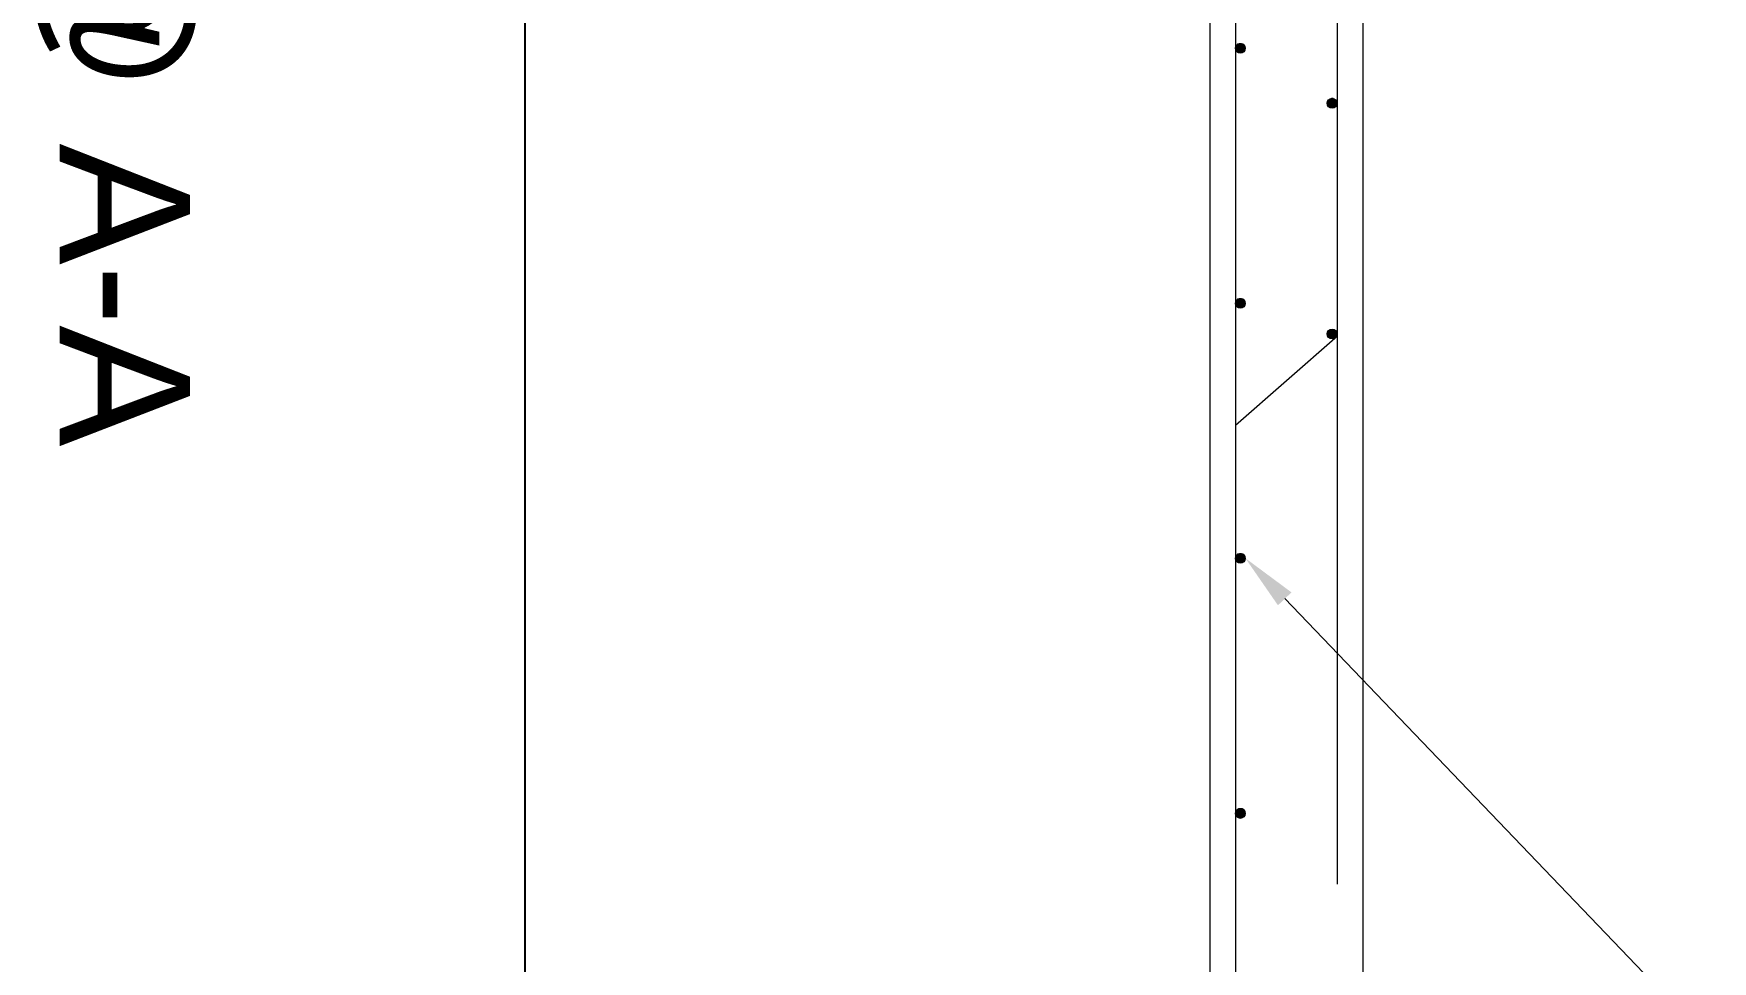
# Model space of a CAD drawing. Header units: inches. Extents: x 2473 to 12313, y 22527 to 36505.
# Drawn here: x 10550 to 12196, y 28360 to 29270 of the extents above; entities that cross this region are included whole.
import ezdxf

# ---------------------------------------------------------------- set-up
doc = ezdxf.new("R2010")
doc.units = ezdxf.units.IN
doc.header["$MEASUREMENT"] = 0
doc.layers.add('PDF_0', color=7, linetype='Continuous')
doc.layers.add('PDF_Text', color=7, linetype='Continuous')
doc.styles.add('PDF TimesNewRomanPSMT', font='arial.ttf')
doc.styles.get("Standard").update_dxf_attribs({"font": 'arial.ttf'})
doc.dimstyles.get("Standard").update_dxf_attribs({"dimtxt": 100, "dimasz": 80, "dimexe": 0.18, "dimexo": 0.0625, "dimgap": 0.09, "dimtad": 0, "dimtih": 1, "dimtoh": 1, "dimdec": 4, "dimzin": 0, "dimdsep": 46, "dimtxsty": 'Standard', "dimcen": 0.09, "dimadec": 0, "dimazin": 0, "dimtfac": 1, "dimtdec": 4, "dimtofl": 0, "dimtmove": 0, "dimatfit": 3, "dimfxl": 1, "dimtolj": 1, "dimtzin": 0, "dimarcsym": 0})

# ---------------------------------------------------------------- blocks, each defined once
blk = doc.blocks.new('*D7')
at = {"color": 0, "lineweight": -2, "transparency": 16777216}
for p, q in [((11211.5, 29635.6), (11031.6, 29635.6)), ((11031.8, 29555.6), (11031.8, 28186.7)), ((11031.8, 26715.5), (11031.8, 28084.4)), ((11211.5, 26635.5), (11031.6, 26635.5))]:
    blk.add_line(p, q, dxfattribs=at)
at = {"color": 0, "transparency": 16777216}
for points in [[(11018.4, 29555.6), (11045.1, 29555.6), (11031.8, 29635.6)], [(11018.4, 26715.5), (11045.1, 26715.5), (11031.8, 26635.5)]]:
    blk.add_solid(points, dxfattribs=at)
at = {"layer": 'Defpoints', "color": 0, "transparency": 16777216}
for p in [(11211.5, 29635.6), (11031.8, 26635.5), (11211.5, 26635.5)]:
    blk.add_point(p, dxfattribs=at)
at = {"color": 0, "transparency": 16777216, "insert": (11031.8, 28135.6), "char_height": 100, "attachment_point": 5}
blk.add_mtext('\\A1;3000', dxfattribs=at)

msp = doc.modelspace()

# ---------------------------------------------------------------- linework, layer by layer
at = {"layer": 'PDF_0', "lineweight": 9}
msp.add_lwpolyline([(11228.29525, 26485.60842), (11228.29525, 26785.92343), (11703.4129, 26785.92343), (11703.4129, 29485.70962), (11228.29525, 29485.70962), (11228.29525, 29785.51648), (11703.4129, 29785.51648), (11703.4129, 32485.30268), (11228.29525, 32485.30268), (11228.29525, 32785.61769), (11703.4129, 32785.61769), (11703.4129, 35485.40388), (11228.29525, 35485.40388), (11228.29525, 35785.21074), (11853.31633, 35785.21074), (11853.31633, 23486.01537), (11228.29525, 23486.01537), (11228.29525, 23785.82223), (11703.4129, 23785.82223), (11703.4129, 26485.60842)], close=True, dxfattribs=at)
for points in [[(11728.31211, 35760.31153), (11728.31211, 23510.91458)], [(11828.41712, 28435.87746), (11828.41712, 29635.61305), (11828.41712, 30835.34865)], [(11828.41712, 28956.22022), (11828.41712, 29635.61305), (11828.41712, 30315.00589)], [(11828.41712, 28972.98908), (11728.31211, 28885.58775)], [(11728.31211, 28856.62336), (11728.31211, 27415.00969)], [(11776.5861, 28715.86658), (12195.80756, 28278.35182)]]:
    msp.add_lwpolyline(points, dxfattribs=at)
for centre, radius in [((11733.13943, 29255.26478), 4.82732), ((11823.08149, 29201.40117), 4.82732), ((11733.13943, 29005.25635), 4.82732), ((11823.08149, 28975.27566), 4.82732), ((11733.13943, 28755.24791), 4.82732), ((11733.13975, 28505.2398), 4.82764)]:
    msp.add_circle(centre, radius, dxfattribs=at)
at = {"layer": 'PDF_0', "transparency": 33554559}
for points in [[(11728.31211, 29257.04337), (11737.96691, 29257.04337), (11728.82026, 29258.05967)], [(11728.82026, 29258.05967), (11737.45876, 29258.05967), (11729.32841, 29258.56782)], [(11737.96691, 29257.04337), (11728.82026, 29258.05967), (11737.45876, 29258.05967)], [(11729.32841, 29258.56782), (11737.45876, 29258.56782), (11729.83655, 29259.58411)], [(11737.45876, 29258.05967), (11729.32841, 29258.56782), (11737.45876, 29258.56782)], [(11729.83655, 29259.58411), (11736.44247, 29259.58411), (11730.3447, 29260.09226)], [(11737.45876, 29258.56782), (11729.83655, 29259.58411), (11736.44247, 29259.58411)], [(11736.44247, 29259.58411), (11730.3447, 29260.09226), (11735.93432, 29260.09226)], [(11730.3447, 29260.09226), (11735.93432, 29260.09226), (11731.361, 29260.09226)], [(11734.91803, 29260.09226), (11731.361, 29260.09226), (11732.37729, 29260.6004)], [(11735.93432, 29260.09226), (11731.361, 29260.09226), (11734.91803, 29260.09226)], [(11734.91803, 29260.09226), (11733.90173, 29260.6004), (11732.37729, 29260.6004)], [(11733.90173, 29260.6004), (11732.37729, 29260.6004), (11733.39359, 29260.6004)], [(11728.31211, 29256.02708), (11737.96691, 29256.02708), (11728.31211, 29257.04337)], [(11737.96691, 29256.02708), (11728.31211, 29257.04337), (11737.96691, 29257.04337)], [(11728.31211, 29255.01078), (11737.96691, 29255.01078), (11728.31211, 29256.02708)], [(11737.96691, 29255.01078), (11728.31211, 29256.02708), (11737.96691, 29256.02708)], [(11728.31211, 29254.50264), (11737.96691, 29254.50264), (11728.31211, 29255.01078)], [(11737.96691, 29254.50264), (11728.31211, 29255.01078), (11737.96691, 29255.01078)], [(11728.82026, 29253.48634), (11737.45876, 29253.48634), (11728.31211, 29254.50264)], [(11737.45876, 29253.48634), (11728.31211, 29254.50264), (11737.96691, 29254.50264)], [(11729.32841, 29252.47005), (11737.45876, 29252.47005), (11728.82026, 29253.48634)], [(11737.45876, 29252.47005), (11728.82026, 29253.48634), (11737.45876, 29253.48634)], [(11729.83655, 29251.9619), (11736.44247, 29251.9619), (11729.32841, 29252.47005)], [(11736.44247, 29251.9619), (11729.32841, 29252.47005), (11737.45876, 29252.47005)], [(11730.3447, 29251.45375), (11735.93432, 29251.45375), (11729.83655, 29251.9619)], [(11735.93432, 29251.45375), (11729.83655, 29251.9619), (11736.44247, 29251.9619)], [(11731.361, 29250.94561), (11734.91803, 29250.94561), (11730.3447, 29251.45375)], [(11734.91803, 29250.94561), (11730.3447, 29251.45375), (11735.93432, 29251.45375)], [(11732.37729, 29250.94561), (11733.90173, 29250.94561), (11731.361, 29250.94561)], [(11733.90173, 29250.94561), (11731.361, 29250.94561), (11734.91803, 29250.94561)], [(11733.39359, 29250.43746), (11732.37729, 29250.94561), (11733.90173, 29250.94561)], [(11818.25417, 29203.17977), (11827.90897, 29203.17977), (11818.76232, 29203.68792)], [(11818.25417, 29202.16347), (11828.41712, 29202.16347), (11818.25417, 29203.17977)], [(11828.41712, 29202.16347), (11818.25417, 29203.17977), (11827.90897, 29203.17977)], [(11818.25417, 29201.14718), (11828.41712, 29201.14718), (11818.25417, 29202.16347)], [(11828.41712, 29201.14718), (11818.25417, 29202.16347), (11828.41712, 29202.16347)], [(11818.25417, 29200.13088), (11827.90897, 29200.13088), (11818.25417, 29201.14718)], [(11827.90897, 29200.13088), (11818.25417, 29201.14718), (11828.41712, 29201.14718)], [(11818.76232, 29199.62274), (11827.90897, 29199.62274), (11818.25417, 29200.13088)], [(11827.90897, 29199.62274), (11818.25417, 29200.13088), (11827.90897, 29200.13088)], [(11818.76232, 29203.68792), (11827.90897, 29203.68792), (11819.27047, 29204.70421)], [(11827.90897, 29203.17977), (11818.76232, 29203.68792), (11827.90897, 29203.68792)], [(11819.27047, 29198.60644), (11827.40082, 29198.60644), (11818.76232, 29199.62274)], [(11827.40082, 29198.60644), (11818.76232, 29199.62274), (11827.90897, 29199.62274)], [(11819.27047, 29204.70421), (11827.40082, 29204.70421), (11819.77861, 29205.21236)], [(11827.90897, 29203.68792), (11819.27047, 29204.70421), (11827.40082, 29204.70421)], [(11819.77861, 29198.0983), (11826.38453, 29198.0983), (11819.27047, 29198.60644)], [(11826.38453, 29198.0983), (11819.27047, 29198.60644), (11827.40082, 29198.60644)], [(11819.77861, 29205.21236), (11826.38453, 29205.21236), (11820.79491, 29205.7205)], [(11827.40082, 29204.70421), (11819.77861, 29205.21236), (11826.38453, 29205.21236)], [(11820.79491, 29197.59015), (11825.87638, 29197.59015), (11819.77861, 29198.0983)], [(11825.87638, 29197.59015), (11819.77861, 29198.0983), (11826.38453, 29198.0983)], [(11820.79491, 29205.7205), (11825.87638, 29205.7205), (11821.30305, 29206.22865)], [(11826.38453, 29205.21236), (11820.79491, 29205.7205), (11825.87638, 29205.7205)], [(11821.30305, 29197.082), (11824.86009, 29197.082), (11820.79491, 29197.59015)], [(11824.86009, 29197.082), (11820.79491, 29197.59015), (11825.87638, 29197.59015)], [(11824.86009, 29206.22865), (11821.30305, 29206.22865), (11822.31935, 29206.7368)], [(11825.87638, 29205.7205), (11821.30305, 29206.22865), (11824.86009, 29206.22865)], [(11822.31935, 29196.57385), (11824.35194, 29196.57385), (11821.30305, 29197.082)], [(11824.35194, 29196.57385), (11821.30305, 29197.082), (11824.86009, 29197.082)], [(11824.86009, 29206.22865), (11824.35194, 29206.7368), (11822.31935, 29206.7368)], [(11824.35194, 29206.7368), (11822.31935, 29206.7368), (11823.33564, 29206.7368)], [(11823.33564, 29196.57385), (11822.31935, 29196.57385), (11824.35194, 29196.57385)], [(11734.91803, 29010.08382), (11731.361, 29010.08382), (11732.37729, 29010.59197)], [(11734.91803, 29010.08382), (11733.90173, 29010.59197), (11732.37729, 29010.59197)], [(11733.90173, 29010.59197), (11732.37729, 29010.59197), (11733.39359, 29010.59197)], [(11728.31211, 29007.03494), (11737.96691, 29007.03494), (11728.82026, 29008.05123)], [(11728.31211, 29006.01865), (11737.96691, 29006.01865), (11728.31211, 29007.03494)], [(11737.96691, 29006.01865), (11728.31211, 29007.03494), (11737.96691, 29007.03494)], [(11728.31211, 29005.00235), (11737.96691, 29005.00235), (11728.31211, 29006.01865)], [(11737.96691, 29005.00235), (11728.31211, 29006.01865), (11737.96691, 29006.01865)], [(11728.31211, 29004.4942), (11737.96691, 29004.4942), (11728.31211, 29005.00235)], [(11737.96691, 29004.4942), (11728.31211, 29005.00235), (11737.96691, 29005.00235)], [(11728.82026, 29003.47791), (11737.45876, 29003.47791), (11728.31211, 29004.4942)], [(11737.45876, 29003.47791), (11728.31211, 29004.4942), (11737.96691, 29004.4942)], [(11728.82026, 29008.05123), (11737.45876, 29008.05123), (11729.32841, 29008.55938)], [(11737.96691, 29007.03494), (11728.82026, 29008.05123), (11737.45876, 29008.05123)], [(11729.32841, 29002.46161), (11737.45876, 29002.46161), (11728.82026, 29003.47791)], [(11737.45876, 29002.46161), (11728.82026, 29003.47791), (11737.45876, 29003.47791)], [(11729.32841, 29008.55938), (11737.45876, 29008.55938), (11729.83655, 29009.57568)], [(11737.45876, 29008.05123), (11729.32841, 29008.55938), (11737.45876, 29008.55938)], [(11729.83655, 29001.95347), (11736.44247, 29001.95347), (11729.32841, 29002.46161)], [(11736.44247, 29001.95347), (11729.32841, 29002.46161), (11737.45876, 29002.46161)], [(11729.83655, 29009.57568), (11736.44247, 29009.57568), (11730.3447, 29010.08382)], [(11737.45876, 29008.55938), (11729.83655, 29009.57568), (11736.44247, 29009.57568)], [(11730.3447, 29001.44532), (11735.93432, 29001.44532), (11729.83655, 29001.95347)], [(11735.93432, 29001.44532), (11729.83655, 29001.95347), (11736.44247, 29001.95347)], [(11736.44247, 29009.57568), (11730.3447, 29010.08382), (11735.93432, 29010.08382)], [(11730.3447, 29010.08382), (11735.93432, 29010.08382), (11731.361, 29010.08382)], [(11731.361, 29000.93717), (11734.91803, 29000.93717), (11730.3447, 29001.44532)], [(11734.91803, 29000.93717), (11730.3447, 29001.44532), (11735.93432, 29001.44532)], [(11735.93432, 29010.08382), (11731.361, 29010.08382), (11734.91803, 29010.08382)], [(11732.37729, 29000.93717), (11733.90173, 29000.93717), (11731.361, 29000.93717)], [(11733.90173, 29000.93717), (11731.361, 29000.93717), (11734.91803, 29000.93717)], [(11733.39359, 29000.42903), (11732.37729, 29000.93717), (11733.90173, 29000.93717)], [(11818.25417, 28976.54611), (11827.90897, 28976.54611), (11818.76232, 28977.5624)], [(11818.76232, 28977.5624), (11827.90897, 28977.5624), (11819.27047, 28978.5787)], [(11827.90897, 28976.54611), (11818.76232, 28977.5624), (11827.90897, 28977.5624)], [(11819.27047, 28978.5787), (11827.40082, 28978.5787), (11819.77861, 28979.08684)], [(11827.90897, 28977.5624), (11819.27047, 28978.5787), (11827.40082, 28978.5787)], [(11819.77861, 28979.08684), (11826.38453, 28979.08684), (11820.79491, 28979.59499)], [(11827.40082, 28978.5787), (11819.77861, 28979.08684), (11826.38453, 28979.08684)], [(11820.79491, 28979.59499), (11825.87638, 28979.59499), (11821.30305, 28980.10314)], [(11826.38453, 28979.08684), (11820.79491, 28979.59499), (11825.87638, 28979.59499)], [(11825.87638, 28979.59499), (11821.30305, 28980.10314), (11824.86009, 28980.10314)], [(11824.86009, 28980.10314), (11821.30305, 28980.10314), (11822.31935, 28980.10314)], [(11824.86009, 28980.10314), (11824.35194, 28980.10314), (11822.31935, 28980.10314)], [(11824.35194, 28980.10314), (11822.31935, 28980.10314), (11823.33564, 28980.10314)], [(11818.25417, 28976.03796), (11828.41712, 28976.03796), (11818.25417, 28976.54611)], [(11828.41712, 28976.03796), (11818.25417, 28976.54611), (11827.90897, 28976.54611)], [(11818.25417, 28975.02166), (11828.41712, 28975.02166), (11818.25417, 28976.03796)], [(11828.41712, 28975.02166), (11818.25417, 28976.03796), (11828.41712, 28976.03796)], [(11818.25417, 28974.00537), (11827.90897, 28974.00537), (11818.25417, 28975.02166)], [(11827.90897, 28974.00537), (11818.25417, 28975.02166), (11828.41712, 28975.02166)], [(11818.76232, 28972.98908), (11827.90897, 28972.98908), (11818.25417, 28974.00537)], [(11827.90897, 28972.98908), (11818.25417, 28974.00537), (11827.90897, 28974.00537)], [(11819.27047, 28972.48093), (11827.40082, 28972.48093), (11818.76232, 28972.98908)], [(11827.40082, 28972.48093), (11818.76232, 28972.98908), (11827.90897, 28972.98908)], [(11819.77861, 28971.46463), (11826.38453, 28971.46463), (11819.27047, 28972.48093)], [(11826.38453, 28971.46463), (11819.27047, 28972.48093), (11827.40082, 28972.48093)], [(11820.79491, 28970.95649), (11825.87638, 28970.95649), (11819.77861, 28971.46463)], [(11825.87638, 28970.95649), (11819.77861, 28971.46463), (11826.38453, 28971.46463)], [(11821.30305, 28970.44834), (11824.86009, 28970.44834), (11820.79491, 28970.95649)], [(11824.86009, 28970.44834), (11820.79491, 28970.95649), (11825.87638, 28970.95649)], [(11822.31935, 28970.44834), (11824.35194, 28970.44834), (11821.30305, 28970.44834)], [(11824.35194, 28970.44834), (11821.30305, 28970.44834), (11824.86009, 28970.44834)], [(11823.33564, 28970.44834), (11822.31935, 28970.44834), (11824.35194, 28970.44834)], [(11728.31211, 28757.02651), (11737.96691, 28757.02651), (11728.82026, 28758.0428)], [(11728.31211, 28756.01021), (11737.96691, 28756.01021), (11728.31211, 28757.02651)], [(11737.96691, 28756.01021), (11728.31211, 28757.02651), (11737.96691, 28757.02651)], [(11728.31211, 28754.99392), (11737.96691, 28754.99392), (11728.31211, 28756.01021)], [(11737.96691, 28754.99392), (11728.31211, 28756.01021), (11737.96691, 28756.01021)], [(11728.31211, 28754.48577), (11737.96691, 28754.48577), (11728.31211, 28754.99392)], [(11737.96691, 28754.48577), (11728.31211, 28754.99392), (11737.96691, 28754.99392)], [(11728.82026, 28753.46948), (11737.45876, 28753.46948), (11728.31211, 28754.48577)], [(11737.45876, 28753.46948), (11728.31211, 28754.48577), (11737.96691, 28754.48577)], [(11728.82026, 28758.0428), (11737.45876, 28758.0428), (11729.32841, 28758.55095)], [(11737.96691, 28757.02651), (11728.82026, 28758.0428), (11737.45876, 28758.0428)], [(11729.32841, 28752.45318), (11737.45876, 28752.45318), (11728.82026, 28753.46948)], [(11737.45876, 28752.45318), (11728.82026, 28753.46948), (11737.45876, 28753.46948)], [(11729.32841, 28758.55095), (11737.45876, 28758.55095), (11729.83655, 28759.56724)], [(11737.45876, 28758.0428), (11729.32841, 28758.55095), (11737.45876, 28758.55095)], [(11729.83655, 28751.94503), (11736.44247, 28751.94503), (11729.32841, 28752.45318)], [(11736.44247, 28751.94503), (11729.32841, 28752.45318), (11737.45876, 28752.45318)], [(11729.83655, 28759.56724), (11736.44247, 28759.56724), (11730.3447, 28760.07539)], [(11737.45876, 28758.55095), (11729.83655, 28759.56724), (11736.44247, 28759.56724)], [(11730.3447, 28751.43689), (11735.93432, 28751.43689), (11729.83655, 28751.94503)], [(11735.93432, 28751.43689), (11729.83655, 28751.94503), (11736.44247, 28751.94503)], [(11736.44247, 28759.56724), (11730.3447, 28760.07539), (11735.93432, 28760.07539)], [(11730.3447, 28760.07539), (11735.93432, 28760.07539), (11731.361, 28760.07539)], [(11731.361, 28750.92874), (11734.91803, 28750.92874), (11730.3447, 28751.43689)], [(11734.91803, 28750.92874), (11730.3447, 28751.43689), (11735.93432, 28751.43689)], [(11734.91803, 28760.07539), (11731.361, 28760.07539), (11732.37729, 28760.58354)], [(11735.93432, 28760.07539), (11731.361, 28760.07539), (11734.91803, 28760.07539)], [(11732.37729, 28750.92874), (11733.90173, 28750.92874), (11731.361, 28750.92874)], [(11733.90173, 28750.92874), (11731.361, 28750.92874), (11734.91803, 28750.92874)], [(11734.91803, 28760.07539), (11733.90173, 28760.58354), (11732.37729, 28760.58354)], [(11733.90173, 28760.58354), (11732.37729, 28760.58354), (11733.39359, 28760.58354)], [(11733.39359, 28750.42059), (11732.37729, 28750.92874), (11733.90173, 28750.92874)], [(11769.98019, 28709.26067), (11737.96691, 28755.50206), (11783.19201, 28721.96435)], [(11728.31211, 28507.01807), (11737.96691, 28507.01807), (11728.82026, 28508.03437)], [(11728.31211, 28506.00178), (11737.96691, 28506.00178), (11728.31211, 28507.01807)], [(11737.96691, 28506.00178), (11728.31211, 28507.01807), (11737.96691, 28507.01807)], [(11728.31211, 28504.98548), (11737.96691, 28504.98548), (11728.31211, 28506.00178)], [(11737.96691, 28504.98548), (11728.31211, 28506.00178), (11737.96691, 28506.00178)], [(11728.31211, 28504.47734), (11737.96691, 28504.47734), (11728.31211, 28504.98548)], [(11737.96691, 28504.47734), (11728.31211, 28504.98548), (11737.96691, 28504.98548)], [(11728.82026, 28503.46104), (11737.45876, 28503.46104), (11728.31211, 28504.47734)], [(11737.45876, 28503.46104), (11728.31211, 28504.47734), (11737.96691, 28504.47734)], [(11728.82026, 28508.03437), (11737.45876, 28508.03437), (11729.32841, 28508.54251)], [(11737.96691, 28507.01807), (11728.82026, 28508.03437), (11737.45876, 28508.03437)], [(11729.32841, 28502.44475), (11737.45876, 28502.44475), (11728.82026, 28503.46104)], [(11737.45876, 28502.44475), (11728.82026, 28503.46104), (11737.45876, 28503.46104)], [(11729.32841, 28508.54251), (11737.45876, 28508.54251), (11729.83655, 28509.55881)], [(11737.45876, 28508.03437), (11729.32841, 28508.54251), (11737.45876, 28508.54251)], [(11729.83655, 28501.9366), (11736.44247, 28501.9366), (11729.32841, 28502.44475)], [(11736.44247, 28501.9366), (11729.32841, 28502.44475), (11737.45876, 28502.44475)], [(11729.83655, 28509.55881), (11736.44247, 28509.55881), (11730.3447, 28510.06696)], [(11737.45876, 28508.54251), (11729.83655, 28509.55881), (11736.44247, 28509.55881)], [(11730.3447, 28501.42845), (11735.93432, 28501.42845), (11729.83655, 28501.9366)], [(11735.93432, 28501.42845), (11729.83655, 28501.9366), (11736.44247, 28501.9366)], [(11730.3447, 28510.06696), (11735.93432, 28510.06696), (11731.361, 28510.5751)], [(11736.44247, 28509.55881), (11730.3447, 28510.06696), (11735.93432, 28510.06696)], [(11731.361, 28500.92031), (11734.91803, 28500.92031), (11730.3447, 28501.42845)], [(11734.91803, 28500.92031), (11730.3447, 28501.42845), (11735.93432, 28501.42845)], [(11735.93432, 28510.06696), (11731.361, 28510.5751), (11734.91803, 28510.5751)], [(11734.91803, 28510.5751), (11731.361, 28510.5751), (11732.37729, 28510.5751)], [(11732.37729, 28500.92031), (11733.90173, 28500.92031), (11731.361, 28500.92031)], [(11733.90173, 28500.92031), (11731.361, 28500.92031), (11734.91803, 28500.92031)], [(11734.91803, 28510.5751), (11733.90173, 28510.5751), (11732.37729, 28510.5751)], [(11733.90173, 28510.5751), (11732.37729, 28510.5751), (11733.39359, 28510.5751)], [(11733.39359, 28500.92031), (11732.37729, 28500.92031), (11733.90173, 28500.92031)]]:
    msp.add_solid(points, dxfattribs=at)

# ---------------------------------------------------------------- texts
at = {"layer": 'PDF_Text', "insert": (10626.9034, 30233.93754), "char_height": 127.5750178, "attachment_point": 4, "rotation": 270, "style": 'PDF TimesNewRomanPSMT'}
msp.add_mtext('SECTION @ A-A', dxfattribs=at)

# ---------------------------------------------------------------- dimensions: what is measured, and where the dimension line sits
dim = msp.add_linear_dim(base=(11031.77707, 26635.51185), p1=(11211.52639, 29635.61305), p2=(11211.52639, 26635.51185), angle=270, text='3000', dimstyle='Standard')
dim.commit()
dim.dimension.update_dxf_attribs({"geometry": '*D7', "text_midpoint": (11031.77707, 28135.56245)})

doc.saveas('drawing.dxf')
